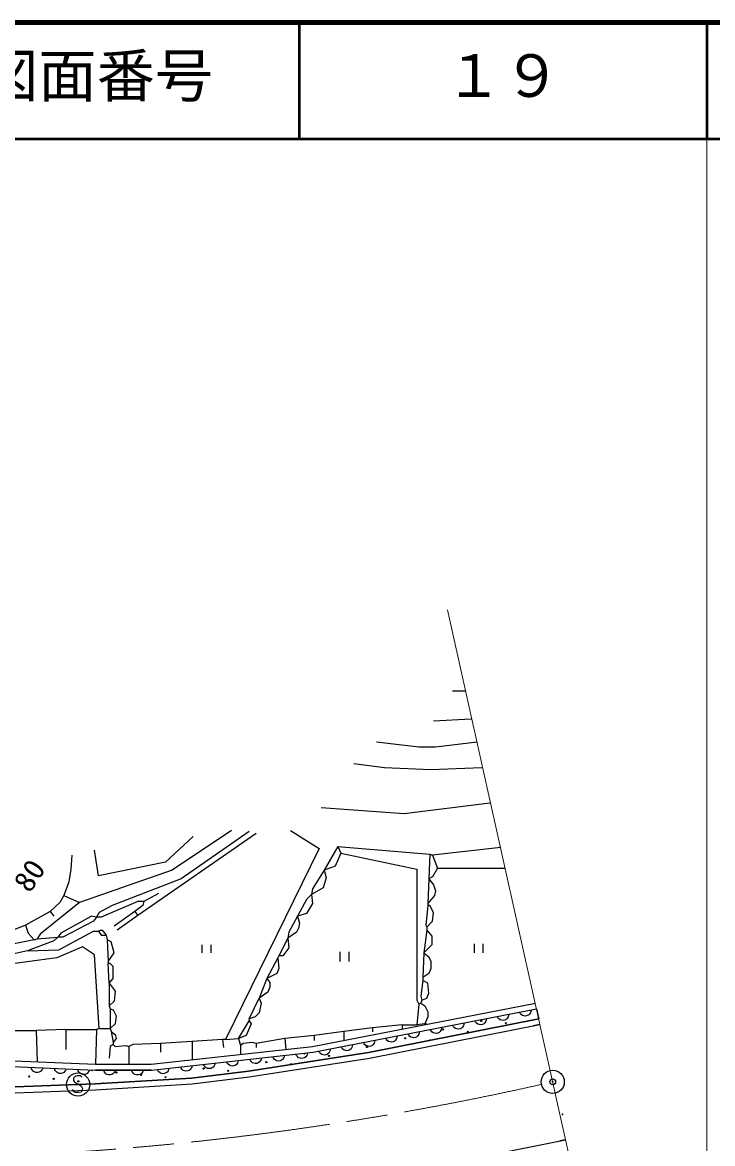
# Model space of a CAD drawing. Units: millimetres, scale not verified. Extents: x -136300 to 507753, y -1132897 to 49634.
# Drawn here: x 348004 to 407253, y -46698 to 49634 of the extents above; entities that cross this region are included whole.
import ezdxf
from ezdxf.enums import TextEntityAlignment as Align

# ---------------------------------------------------------------- set-up
doc = ezdxf.new("R2010")
doc.units = ezdxf.units.MM
doc.header["$LTSCALE"] = 1000
doc.header["$PDMODE"] = 32
doc.header["$PDSIZE"] = 500
doc.linetypes.add('CHAIN', pattern=[18.5, 12, -1.5, 3.5, -1.5])
for name, color, linetype, lineweight in [('M-BGD', 7, 'Continuous', 25), ('M-BMK', 2, 'CHAIN', 13), ('M-BMK-LINE', 2, 'Continuous', 13), ('M-BMK-SRVR', 3, 'Continuous', 25), ('M-SUV', 7, 'Continuous', 13), ('M-TTL', 2, 'Continuous', 140), ('M-TTL-LINE', 7, 'Continuous', 50), ('M-TTL-TXT', 7, 'Continuous', 13), ('表記要素_2', 6, 'Continuous', 13)]:
    doc.layers.add(name, color=color, linetype=linetype, lineweight=lineweight)
doc.layers.add('M-OTRS1', color=6, linetype='Continuous')
doc.styles.add('ＭＳ ゴシック', font='')
doc.styles.get('ＭＳ ゴシック').set_extended_font_data('MS Gothic')

# ---------------------------------------------------------------- blocks, each defined once
blk = doc.blocks.new('BUHIN6')
at = {"color": 7, "linetype": 'Continuous', "lineweight": 25}
blk.add_lwpolyline([(500, -21), (455, -134), (391, -229), (291, -335), (179, -390), (60, -420), (-95, -414), (-211, -374), (-318, -309), (-411, -195), (-467, -95), (-500, 21)], dxfattribs=at)
blk = doc.blocks.new('BUHIN7')
at = {"color": 7, "linetype": 'Continuous', "lineweight": 25}
blk.add_lwpolyline([(500, 0), (460, -115), (400, -212), (305, -322), (195, -382), (78, -418), (-78, -418), (-195, -382), (-305, -322), (-402, -212), (-462, -115), (-500, 0)], dxfattribs=at)
blk = doc.blocks.new('BUHIN8')
at = {"color": 7, "linetype": 'Continuous', "lineweight": 25}
blk.add_lwpolyline([(497, 55), (470, -64), (421, -168), (338, -287), (236, -359), (123, -407), (-31, -423), (-152, -401), (-268, -354), (-377, -255), (-447, -165), (-497, -55)], dxfattribs=at)
blk = doc.blocks.new('BUHIN9')
at = {"color": 7, "linetype": 'Continuous', "lineweight": 25}
blk.add_lwpolyline([(491, 96), (474, -25), (433, -132), (361, -258), (265, -338), (156, -395), (4, -425), (-118, -413), (-238, -375), (-354, -286), (-432, -201), (-491, -96)], dxfattribs=at)
blk = doc.blocks.new('BUHIN15')
at = {"color": 7, "linetype": 'Continuous', "lineweight": 25}
blk.add_lwpolyline([(310, 645), (255, 705), (180, 740), (75, 760), (-80, 760), (-210, 725), (-320, 650), (-385, 540), (-390, 425), (-385, 350), (-345, 250), (-275, 195), (270, -120), (330, -210), (370, -335), (360, -455), (325, -550), (255, -640), (100, -685), (-130, -685), (-230, -670), (-325, -625), (-405, -550), (-475, -435)], dxfattribs=at)
blk.add_circle((0, 0), 995, dxfattribs=at)
blk = doc.blocks.new('BUHIN16')
at = {"color": 3, "linetype": 'Continuous', "lineweight": 25}
for radius in [995, 30]:
    blk.add_circle((0, 0), radius, dxfattribs=at)

msp = doc.modelspace()

# ---------------------------------------------------------------- linework, layer by layer
at = {"layer": 'M-BGD'}
for p, q in [((384916, -7783), (386017, -7783)), ((386525, -10238), (383307, -10408)), ((378397, -12186), (382037, -12609)), ((383477, -12609), (387033, -12186)), ((382037, -12609), (383477, -12609)), ((376449, -14048), (379074, -14387)), ((379074, -14387), (383053, -14556)), ((383053, -14556), (387456, -14387)), ((380767, -18366), (373655, -17858)), ((388133, -17435), (380767, -18366)), ((368067, -20060), (357907, -27087)), ((365951, -19806), (360871, -23192)), ((367475, -19890), (361633, -23954)), ((371031, -19806), (373486, -21330)), ((362649, -20314), (360278, -22515)), ((375095, -21160), (373909, -23192)), ((375095, -21160), (382969, -21838)), ((375095, -21160), (375349, -21753)), ((352235, -21922), (352150, -23108)), ((354521, -23700), (354182, -21499)), ((373486, -21330), (365443, -37755)), ((375349, -21753), (374841, -22854)), ((375349, -21753), (381868, -23108)), ((382969, -21838), (382884, -23954)), ((382969, -21838), (383223, -21922)), ((389065, -21245), (383223, -21922)), ((383223, -21922), (383646, -23023)), ((352150, -23108), (351981, -24208)), ((360278, -22515), (354521, -23700)), ((374841, -22854), (373909, -23192)), ((381868, -23108), (381868, -34368)), ((383646, -23023), (383223, -23785)), ((383646, -23023), (389403, -23023)), ((360871, -23192), (352912, -25986)), ((361633, -23954), (355706, -26240)), ((373909, -23192), (372893, -24801)), ((374079, -23870), (373825, -24716)), ((373909, -23192), (374079, -23870)), ((382884, -23954), (382799, -26071)), ((383223, -23785), (382884, -23954)), ((382884, -23954), (383307, -24462)), ((351981, -24208), (351557, -25394)), ((373825, -24716), (372809, -25309)), ((372893, -24801), (372809, -25309)), ((383307, -24462), (383477, -24970)), ((383477, -24970), (383392, -25394)), ((352912, -25986), (349525, -28696)), ((351219, -25986), (350372, -26748)), ((351557, -25394), (351219, -25986)), ((351557, -25394), (352912, -25986)), ((357907, -25902), (354775, -27256)), ((358415, -25902), (357907, -25902)), ((358415, -25902), (358331, -26240)), ((359685, -25224), (358415, -25902)), ((372385, -25732), (371623, -27172)), ((372809, -25309), (372385, -25732)), ((372809, -25309), (372893, -26071)), ((383392, -25394), (382799, -26071)), ((350372, -26748), (348255, -27934)), ((350372, -26748), (350711, -27172)), ((354605, -26833), (354351, -27256)), ((355706, -26240), (354605, -26833)), ((357653, -26748), (355875, -28018)), ((358331, -26240), (357653, -26748)), ((357653, -26748), (357907, -27087)), ((372385, -26918), (371623, -27172)), ((372893, -26071), (372385, -26918)), ((382799, -26240), (382630, -27934)), ((382799, -26071), (382799, -26240)), ((382969, -26240), (382799, -26240)), ((383307, -26833), (382969, -26240)), ((383223, -27595), (383307, -26833)), ((348255, -27934), (345546, -29034)), ((348255, -27934), (348509, -28611)), ((353928, -27172), (351303, -28611)), ((354097, -27595), (351473, -28950)), ((354351, -27256), (353928, -27172)), ((354351, -27256), (354097, -27595)), ((354775, -27256), (354351, -27256)), ((357907, -27087), (356129, -28357)), ((371623, -27172), (370861, -28526)), ((371623, -27172), (371793, -27764)), ((371793, -27764), (371708, -28188)), ((382630, -27934), (382715, -28103)), ((382715, -28103), (383223, -27595)), ((348509, -28611), (349017, -29204)), ((349525, -28696), (349271, -29119)), ((351303, -28611), (351049, -28950)), ((351134, -30050), (354097, -28442)), ((354097, -28442), (354521, -28442)), ((354521, -28442), (354690, -28357)), ((354521, -28442), (354775, -28780)), ((354690, -28357), (354859, -28357)), ((354775, -28780), (355198, -28780)), ((354859, -28357), (355198, -28780)), ((355198, -28780), (355283, -29204)), ((370861, -28526), (370777, -29034)), ((371539, -28526), (370777, -29034)), ((371708, -28188), (371539, -28526)), ((382715, -28357), (382461, -30304)), ((382715, -28103), (382715, -28357)), ((382715, -28357), (383138, -28865)), ((383138, -28865), (383138, -29627)), ((349017, -29204), (342583, -30474)), ((350711, -29288), (348425, -30135)), ((349017, -29204), (349271, -29119)), ((349271, -29119), (351049, -28950)), ((351049, -28950), (350711, -29288)), ((353166, -29796), (350965, -30728)), ((351473, -28950), (351049, -28950)), ((354182, -30474), (353166, -29796)), ((355621, -29373), (355283, -29204)), ((355283, -29204), (355367, -31066)), ((355875, -30304), (355621, -29373)), ((363411, -29627), (363411, -30304)), ((364173, -29627), (364173, -30304)), ((370777, -29034), (370015, -30558)), ((370777, -29034), (370861, -29881)), ((383138, -29627), (382461, -30304)), ((386779, -29542), (386779, -30304)), ((387541, -29542), (387541, -30304)), ((350965, -30728), (342244, -31913)), ((348425, -30135), (346901, -30474)), ((348425, -30135), (351134, -30050)), ((354605, -36824), (354182, -30474)), ((355367, -31066), (355875, -30304)), ((369930, -30728), (368999, -32506)), ((370015, -30558), (369930, -30728)), ((369930, -30728), (370015, -31659)), ((370353, -30558), (370015, -30558)), ((370861, -29881), (370353, -30558)), ((375264, -30220), (375264, -31066)), ((376026, -30220), (376026, -31066)), ((382461, -30304), (382376, -32421)), ((382461, -30304), (382884, -30643)), ((382884, -30643), (383053, -31066)), ((355367, -31066), (355367, -31236)), ((355452, -32929), (355367, -31236)), ((355537, -31236), (355367, -31236)), ((355791, -31490), (355537, -31236)), ((355791, -32506), (355791, -31490)), ((370015, -31659), (369845, -32082)), ((383053, -31659), (382884, -32082)), ((383053, -31066), (383053, -31659)), ((355452, -32929), (355791, -32506)), ((368999, -32506), (368321, -34199)), ((369845, -32082), (368999, -32506)), ((368999, -32506), (369253, -32844)), ((382376, -32675), (382207, -34030)), ((382884, -32082), (382376, -32421)), ((382376, -32421), (382376, -32675)), ((382799, -32929), (382376, -32675)), ((355452, -32929), (355960, -33606)), ((355452, -32929), (355452, -34876)), ((355960, -33606), (355875, -34453)), ((369083, -33691), (368321, -34199)), ((369253, -33268), (369083, -33691)), ((369253, -32844), (369253, -33268)), ((382884, -33776), (382799, -32929)), ((355875, -34453), (355452, -34876)), ((367475, -35977), (368321, -34199)), ((368321, -34199), (368491, -34622)), ((368491, -34622), (368321, -35469)), ((372902, -38362), (392038, -34635)), ((381868, -34368), (382037, -34707)), ((382207, -34622), (382037, -34707)), ((382207, -34030), (382291, -34368)), ((382291, -34368), (382207, -34622)), ((382207, -34622), (382545, -34876)), ((382291, -34368), (382715, -34199)), ((382715, -34199), (382884, -33776)), ((355452, -34876), (355537, -35130)), ((355537, -35130), (355791, -35215)), ((355537, -35130), (355537, -36824)), ((355791, -35215), (356045, -35723)), ((368321, -35469), (367983, -35808)), ((372978, -38856), (392134, -35125)), ((372978, -38856), (392134, -35125)), ((372978, -38856), (392134, -35125)), ((382037, -34707), (381868, -36485)), ((382545, -34876), (382799, -35384)), ((382799, -35384), (382799, -35808)), ((392134, -35125), (392337, -35983)), ((355960, -36400), (355537, -36824)), ((356045, -35723), (355960, -36400)), ((366543, -37670), (367475, -36146)), ((367644, -36400), (367221, -37416)), ((367983, -35808), (367475, -35977)), ((367475, -35977), (367475, -36146)), ((367475, -36146), (367644, -36400)), ((392337, -35983), (377717, -38872)), ((377717, -38872), (392337, -35983)), ((377804, -39364), (392434, -36474)), ((380598, -36485), (378058, -36739)), ((380598, -36485), (381868, -36485)), ((380598, -36485), (380598, -36863)), ((382545, -36400), (381868, -36485)), ((381868, -36485), (381870, -36553)), ((382799, -35808), (382545, -36400)), ((382732, -36447), (382545, -36400)), ((392434, -36474), (391859, -36570)), ((346731, -36993), (349187, -36993)), ((351727, -36908), (349187, -36993)), ((349187, -36993), (349272, -39669)), ((351727, -36908), (351727, -38602)), ((351727, -36908), (354351, -36908)), ((354351, -36908), (354266, -39880)), ((354605, -36824), (354351, -36908)), ((354605, -36824), (355537, -36824)), ((355537, -36824), (355621, -37078)), ((355621, -37078), (355960, -37332)), ((355621, -37078), (355791, -38009)), ((355960, -37332), (356045, -37670)), ((367221, -37416), (366543, -37670)), ((373063, -37416), (370523, -37670)), ((375603, -37078), (373063, -37416)), ((373063, -37416), (373063, -37840)), ((378058, -36739), (375603, -37078)), ((375603, -37078), (375603, -37836)), ((378058, -36739), (378058, -37097)), ((355537, -38348), (355452, -39364)), ((355791, -38178), (355537, -38348)), ((356045, -37670), (355791, -38009)), ((355791, -38009), (355791, -38178)), ((355791, -38178), (355960, -38348)), ((355960, -38348), (356891, -38263)), ((356891, -38263), (357145, -38348)), ((357484, -38178), (357145, -38348)), ((357145, -38348), (357145, -39880)), ((359855, -38094), (357484, -38178)), ((359065, -39880), (372902, -38362)), ((362564, -37924), (359855, -38094)), ((359855, -38094), (359855, -38856)), ((365189, -37755), (362564, -37924)), ((362564, -37924), (362564, -39496)), ((365443, -37755), (365189, -37755)), ((365189, -37755), (365273, -38432)), ((365443, -37755), (366543, -37670)), ((366543, -37670), (366713, -38263)), ((366967, -38094), (366713, -38263)), ((366713, -38263), (366713, -39041)), ((367729, -38009), (366967, -38094)), ((368067, -38094), (367729, -38009)), ((370523, -37670), (368067, -38094)), ((368067, -38094), (368067, -38432)), ((370523, -37670), (370608, -38613)), ((342270, -39373), (354277, -39880)), ((359093, -40380), (372978, -38856)), ((359093, -40380), (372978, -38856)), ((359093, -40380), (372978, -38856)), ((377717, -38872), (367406, -40477)), ((367406, -40477), (377717, -38872)), ((367475, -40972), (377804, -39364)), ((342244, -39872), (354267, -40380)), ((342244, -39872), (354267, -40380)), ((342244, -39872), (354267, -40380)), ((354267, -40380), (359093, -40380)), ((354267, -40380), (359093, -40380)), ((359093, -40380), (354267, -40380)), ((354277, -39880), (359065, -39880)), ((362518, -41067), (354242, -41574)), ((354242, -41574), (362518, -41067)), ((367406, -40477), (362518, -41067)), ((362518, -41067), (367406, -40477)), ((362564, -41565), (367475, -40972)), ((354242, -41574), (340633, -42081)), ((340633, -42081), (354242, -41574)), ((340635, -42581), (354267, -42073)), ((354267, -42073), (362564, -41565)), ((382715, -48762), (394641, -46377)), ((394641, -46377), (394145, -46476))]:
    msp.add_line(p, q, dxfattribs=at)
for centre in [(387398, -36149), (389510, -36352), (384129, -36900), (386241, -37103), (377591, -38402), (380860, -37651), (374322, -39153), (363561, -40248), (365673, -40452), (368942, -39701), (348577, -40938), (350689, -41141), (352800, -41344), (356069, -40593), (358181, -40796), (360292, -40999)]:
    msp.add_circle(centre, 49.8, dxfattribs=at)
for centre, start, end in [((390667, -35398), 206.24979, 355.79282), ((382972, -37854), 34.68506, 167.66502), ((372211, -38950), 175.79819, 16.72911), ((353958, -40390), 150.55055, 24.61073), ((366830, -39497), 228.49663, 324.03067), ((371053, -39904), 2.67785, 195.01958), ((354912, -41547), 20.26616, 166.74121)]:
    msp.add_arc(centre, 49.8, start, end, dxfattribs=at)
at = {"layer": 'M-BMK'}
msp.add_arc((334974, 214256), 262271, 263.89664, 282.68262, dxfattribs=at)
at = {"layer": 'M-BMK-LINE'}
msp.add_line((384493, -840), (403627, -86692), dxfattribs=at)
at = {"layer": 'M-OTRS1'}
msp.add_point((393531, -41394), dxfattribs=at)
at = {"layer": 'M-SUV'}
msp.add_line((406753, -310366), (406753, 39634), dxfattribs=at)
at = {"layer": 'M-TTL'}
msp.add_line((507753, 49634), (-132247, 49634), dxfattribs=at)
at = {"layer": 'M-TTL-LINE'}
for p, q in [((371749, 49634), (371749, 39634)), ((406753, 49634), (406753, 39634)), ((-132247, 39634), (507753, 39634))]:
    msp.add_line(p, q, dxfattribs=at)
at = {"layer": '表記要素_2'}
for radius in [31.2, 25, 18.8, 12.5, 6.2]:
    msp.add_circle((394365, -44184), radius, dxfattribs=at)

# ---------------------------------------------------------------- block references
at = {"layer": 'M-BGD'}
for name, p in [('BUHIN9', (389260, -35685)), ('BUHIN9', (391176, -35312)), ('BUHIN9', (385429, -36431)), ('BUHIN9', (387345, -36058)), ('BUHIN9', (379682, -37550)), ('BUHIN9', (381598, -37177)), ('BUHIN9', (383513, -36804)), ('BUHIN9', (375851, -38297)), ('BUHIN9', (377767, -37924)), ('BUHIN8', (368019, -39401)), ('BUHIN8', (370002, -39183)), ('BUHIN8', (371986, -38965)), ('BUHIN9', (373935, -38670)), ('BUHIN6', (349257, -40169)), ('BUHIN6', (351261, -40253)), ('BUHIN6', (353265, -40338)), ('BUHIN7', (355473, -40380)), ('BUHIN7', (357886, -40380)), ('BUHIN8', (360084, -40271)), ('BUHIN8', (362068, -40054)), ('BUHIN8', (364052, -39836)), ('BUHIN8', (366035, -39618)), ('BUHIN15', (352781, -41628))]:
    msp.add_blockref(name, p, dxfattribs=at)
at = {"layer": 'M-BMK-SRVR'}
msp.add_blockref('BUHIN16', (393531, -41394), dxfattribs=at)

# ---------------------------------------------------------------- texts
at = {"layer": 'M-BGD', "style": 'ＭＳ ゴシック', "width": 1.05}
msp.add_text('80', height=1833, rotation=56.5, dxfattribs=at).set_placement((349096, -25561), align=Align.BOTTOM_LEFT)
at = {"layer": 'M-TTL-TXT', "style": 'ＭＳ ゴシック'}
for s, p in [('図面番号', (344374, 42134)), ('１９', (384249, 42134))]:
    msp.add_text(s, height=3666, dxfattribs=at).set_placement(p, align=Align.BOTTOM_LEFT)

doc.saveas('drawing.dxf')
